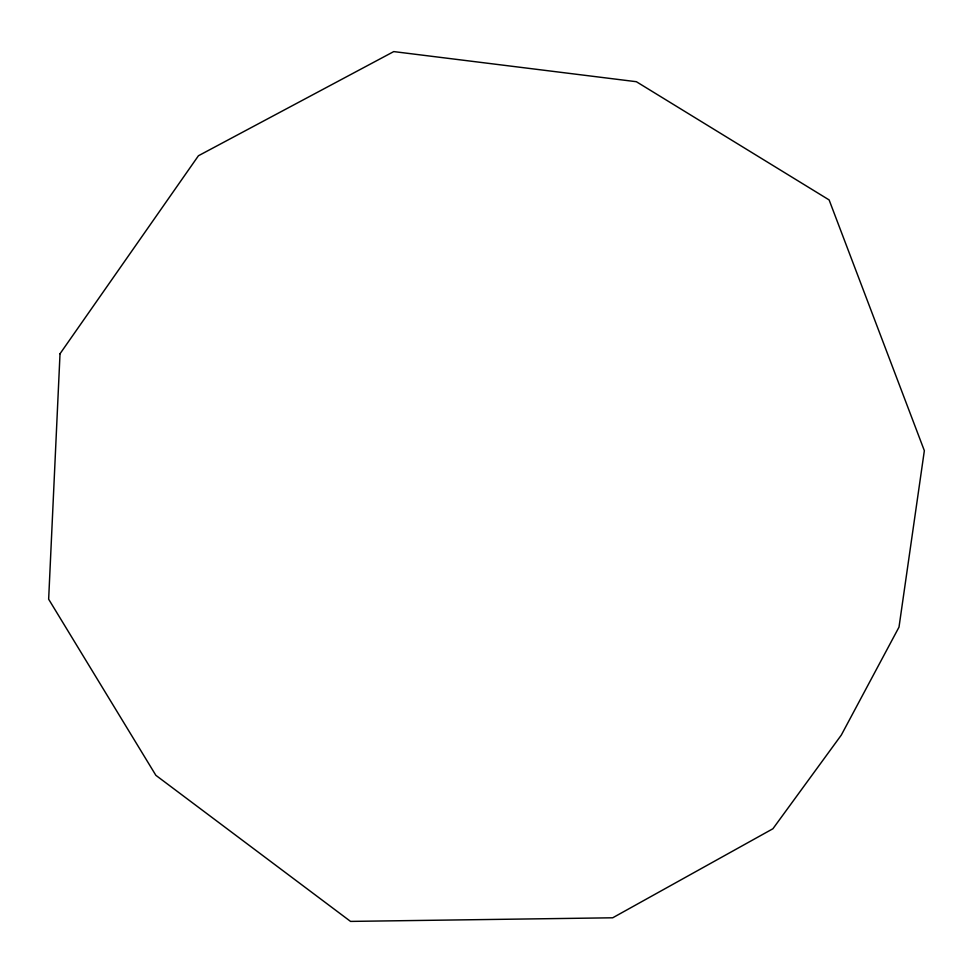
<?xml version="1.0" encoding="UTF-8"?>
<svg xmlns="http://www.w3.org/2000/svg" width="973" height="973" viewBox="0 0 973 973"><rect width="100%" height="100%" fill="white"/><g stroke="black" fill="none" stroke-linecap="round" stroke-linejoin="round"><path stroke-width="1.46" d="M60.022 353.746L48.65 599.21L155.875 775.335L350.548 921.407L612.698 917.794L772.915 828.753L841.304 735.077L899.003 627.123L924.35 450.681L829.118 199.927L636.366 81.708L393.749 51.593L198.431 155.753L60.022 353.746"/></g></svg>
